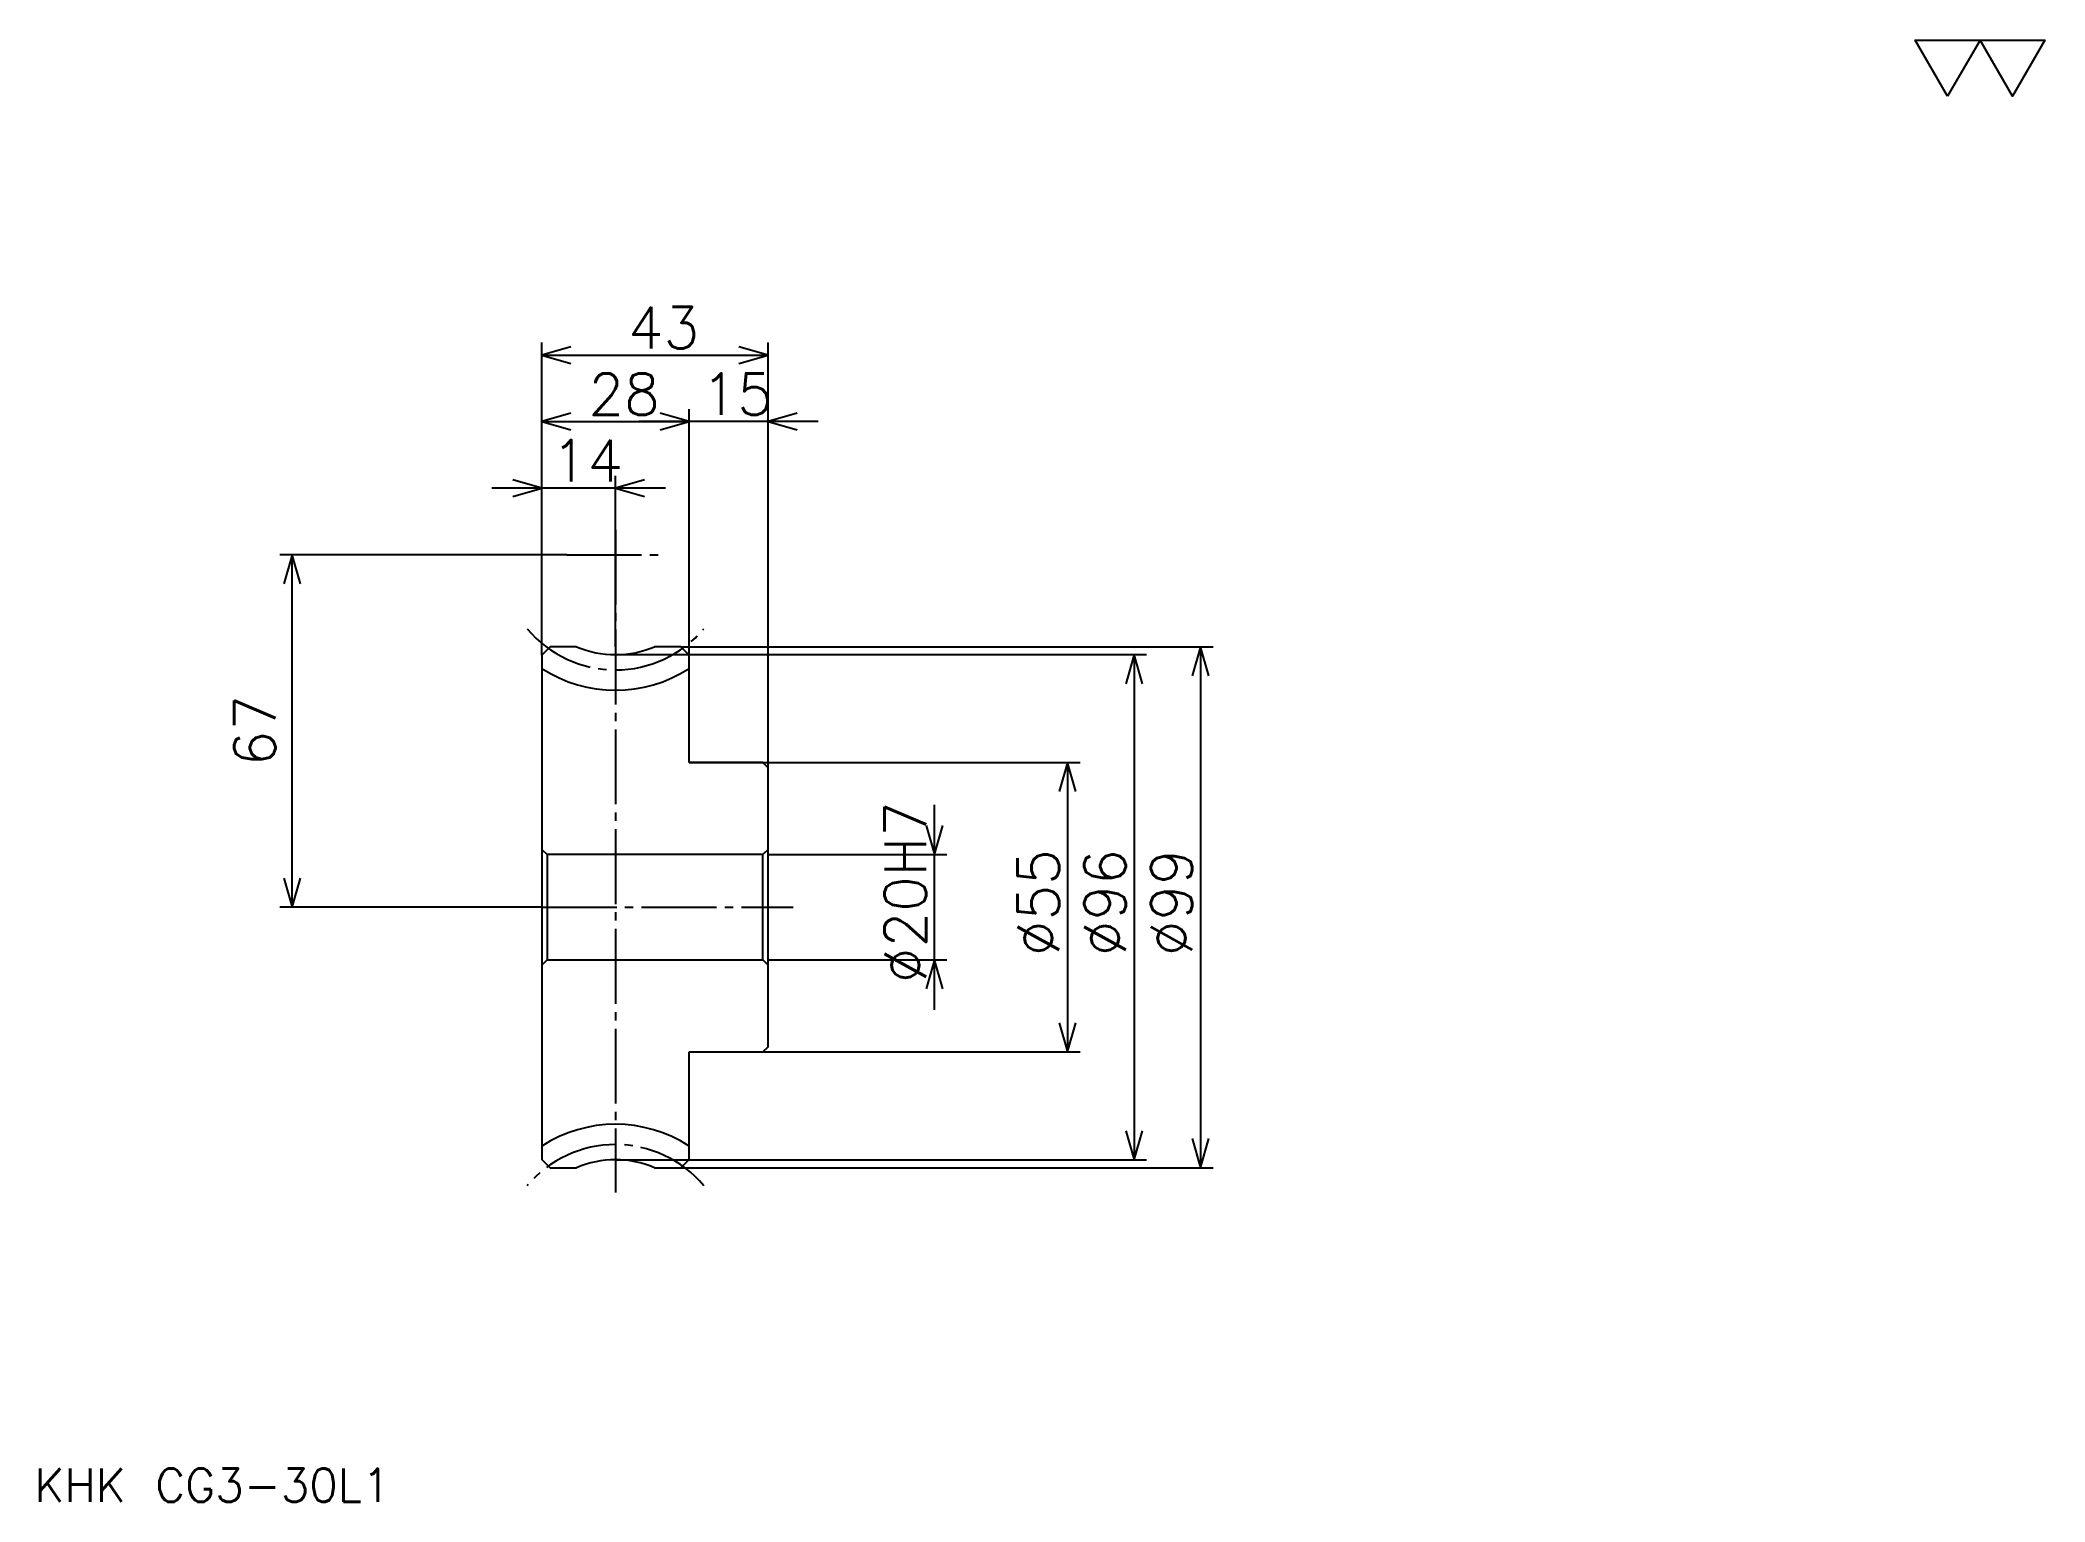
# Model space of a CAD drawing. Extents: x 17 to 398, y 17 to 295.
import ezdxf

# ---------------------------------------------------------------- set-up
doc = ezdxf.new("R2010")
doc.units = 0
doc.linetypes.add('DASHDOT', pattern=[18.967741, 14.225806, -1.580645, 1.580645, -1.580645])
doc.layers.get('0').update_dxf_attribs({"linetype": 'CONTINUOUS'})
doc.layers.add('DASHDOT', color=6, linetype='DASHDOT')
doc.styles.add('KANJI', font='TXT', dxfattribs={"bigfont": 'BIGFONT'})

msp = doc.modelspace()

# ---------------------------------------------------------------- linework, layer by layer
at = {"color": 5}
for p, q in [((112.225807, 179.903229), (112.225807, 237.709686)), ((155.2258, 179.903229), (155.2258, 237.709686)), ((112.225807, 235.338715), (155.2258, 235.338715)), ((140.2258, 179.903229), (140.2258, 225.064514)), ((112.225807, 222.693542), (140.2258, 222.693542)), ((164.709686, 222.693542), (130.741943, 222.693542)), ((135.709686, 210.048386), (102.741936, 210.048386)), ((126.225807, 179.903229), (126.225807, 212.419357)), ((116.967743, 197.403229), (62.435486, 197.403229)), ((64.806458, 130.403229), (64.806458, 197.403229)), ((112.225807, 178.322586), (112.225807, 179.903229)), ((138.645157, 179.903229), (155.2258, 179.903229)), ((140.2258, 178.322586), (140.2258, 179.903229)), ((155.2258, 179.903229), (239.790314, 179.903229)), ((155.2258, 156.903229), (155.2258, 179.903229)), ((237.419357, 179.903229), (237.419357, 80.903229)), ((126.225807, 178.403229), (155.2258, 178.403229)), ((155.2258, 178.403229), (227.145172, 178.403229)), ((224.7742, 178.403229), (224.7742, 82.403229)), ((140.2258, 157.903229), (155.2258, 157.903229)), ((155.2258, 157.903229), (214.5, 157.903229)), ((212.129028, 157.903229), (212.129028, 102.903229)), ((186.838715, 110.919357), (186.838715, 149.8871)), ((155.2258, 140.403229), (189.209686, 140.403229)), ((112.225807, 130.403229), (62.435486, 130.403229)), ((155.2258, 120.403229), (189.209686, 120.403229)), ((140.2258, 102.903229), (155.2258, 102.903229)), ((155.2258, 102.903229), (214.5, 102.903229)), ((126.225807, 82.403229), (155.2258, 82.403229)), ((138.645157, 80.903229), (155.2258, 80.903229)), ((155.2258, 82.403229), (227.145172, 82.403229)), ((155.2258, 80.903229), (239.790314, 80.903229))]:
    msp.add_line(p, q, dxfattribs=at)
at = {"color": 4}
for p, q in [((155.2258, 141.403229), (154.2258, 140.403229)), ((112.225807, 119.403229), (113.225807, 120.403229)), ((155.2258, 119.403229), (154.2258, 120.403229))]:
    msp.add_line(p, q, dxfattribs=at)
at = {"color": 7}
msp.add_lwpolyline([(379.354828, 284.516144), (373.190308, 295.201294), (397.848389, 295.201294), (391.683868, 284.516144), (385.519348, 295.201294), (379.354828, 284.516144)], dxfattribs=at)
at = {"color": 5}
for points in [[(117.758064, 236.919357), (112.225807, 235.338715), (117.758064, 233.758072)], [(149.693542, 233.758072), (155.2258, 235.338715), (149.693542, 236.919357)], [(117.758064, 224.2742), (112.225807, 222.693542), (117.758064, 221.112915)], [(134.693542, 221.112915), (140.2258, 222.693542), (134.693542, 224.2742)], [(134.693542, 221.112915), (140.2258, 222.693542), (134.693542, 224.2742)], [(160.758057, 224.2742), (155.2258, 222.693542), (160.758057, 221.112915)], [(106.69355, 208.467743), (112.225807, 210.048386), (106.69355, 211.629028)], [(131.758057, 211.629028), (126.225807, 210.048386), (131.758057, 208.467743)], [(66.3871, 191.870972), (64.806458, 197.403229), (63.225807, 191.870972)], [(239, 174.370972), (237.419357, 179.903229), (235.838715, 174.370972)], [(226.354828, 172.870972), (224.7742, 178.403229), (223.193542, 172.870972)], [(213.709686, 152.370972), (212.129028, 157.903229), (210.548401, 152.370972)], [(185.258057, 145.935486), (186.838715, 140.403229), (188.419342, 145.935486)], [(63.225807, 135.935486), (64.806458, 130.403229), (66.3871, 135.935486)], [(188.419342, 114.870972), (186.838715, 120.403229), (185.258057, 114.870972)], [(210.548401, 108.435486), (212.129028, 102.903229), (213.709686, 108.435486)], [(223.193542, 87.935486), (224.7742, 82.403229), (226.354828, 87.935486)], [(235.838715, 86.435486), (237.419357, 80.903229), (239, 86.435486)]]:
    msp.add_lwpolyline(points, dxfattribs=at)
at = {"color": 4}
for points in [[(118.826485, 179.903229), (113.80645, 179.903229), (112.225807, 178.322586), (112.225807, 119.403229)], [(140.2258, 157.903229), (140.2258, 178.322586), (138.645157, 179.903229), (133.625137, 179.903229)], [(140.2258, 102.903229), (154.2258, 102.903229), (155.2258, 103.903229), (155.2258, 156.903229), (154.2258, 157.903229), (140.2258, 157.903229)], [(112.225807, 141.403229), (113.225807, 140.403229), (113.225807, 120.403229), (154.2258, 120.403229), (154.2258, 140.403229), (113.225807, 140.403229)], [(112.225807, 119.403229), (112.225807, 82.483871), (113.80645, 80.903229), (118.826485, 80.903229)], [(133.625137, 80.903229), (138.645157, 80.903229), (140.2258, 82.483871), (140.2258, 102.903229)]]:
    msp.add_lwpolyline(points, dxfattribs=at)
for centre, radius, start, end in [((126.225807, 197.403229), 19, 247.08045793, 292.91954207), ((126.225807, 197.403229), 25.75, 237.06485901, 302.93514099), ((126.225807, 63.403229), 25.75, 57.06485901, 122.93514099), ((126.225807, 63.403229), 19, 67.08045793, 112.91954207)]:
    msp.add_arc(centre, radius, start, end, dxfattribs=at)
at = {"layer": 'DASHDOT', "color": 7}
for p, q in [((126.225807, 202.145172), (126.225807, 76.161293)), ((116.967743, 197.403229), (135.483871, 197.403229)), ((112.225807, 130.403229), (159.967743, 130.403229))]:
    msp.add_line(p, q, dxfattribs=at)
for centre, start, end in [((126.225807, 197.403229), 219.99999848, 320.00000152), ((126.225807, 63.403229), 39.99999848, 140.00000152)]:
    msp.add_arc(centre, 21.895, start, end, dxfattribs=at)

# ---------------------------------------------------------------- texts
at = {"color": 7, "style": 'KANJI'}
for s, height, p in [('43', 7.903226, (128.588715, 236.603241)), ('28', 7.903226, (121.088715, 223.958069)), ('15', 7.903226, (142.588715, 223.958069)), ('14', 7.903226, (114.088707, 211.312897)), ('KHK CG3-30L1', 6.322581, (15.806452, 17.387096))]:
    msp.add_text(s, height=height, dxfattribs=at).set_placement(p)
for s, p in [('67', (61.645164, 157.185486)), ('%%c20H7', (185.258057, 115.979843)), ('%%c55', (210.548401, 121.116943)), ('%%c96', (223.193542, 121.116943)), ('%%c99', (235.838715, 121.116943))]:
    msp.add_text(s, height=7.903226, rotation=90, dxfattribs=at).set_placement(p)

doc.saveas('drawing.dxf')
